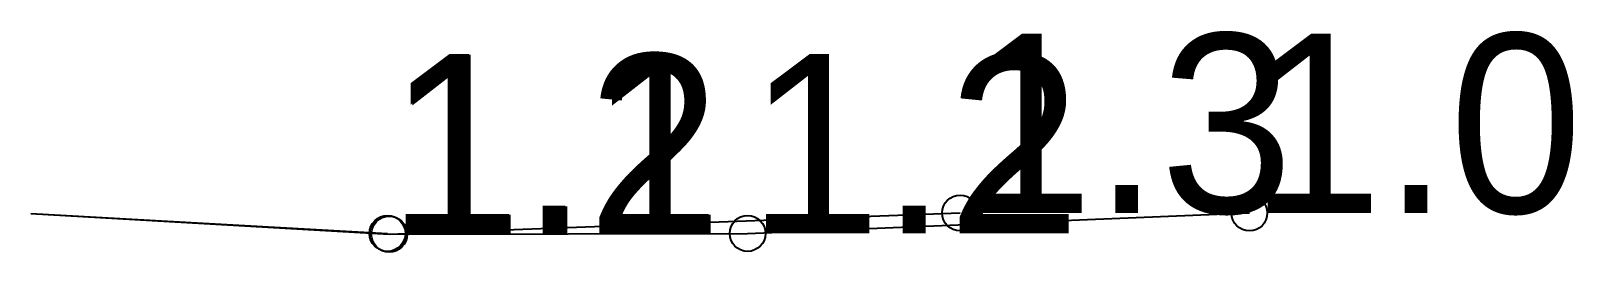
# Model space of a CAD drawing. Header units: millimetres. Extents: x 0 to 8.61, y -0.22 to 1.02.
import ezdxf

# ---------------------------------------------------------------- set-up
doc = ezdxf.new("R2010")
doc.units = ezdxf.units.MM

msp = doc.modelspace()

# ---------------------------------------------------------------- linework, layer by layer
at = {"layer": 'Shots', "color": 1}
for p, q in [((0, 0), (1.99, -0.112)), ((0, 0), (2, -0.116)), ((2, -0.116), (5.186, 0.002)), ((4, -0.112), (6.8, 0.002)), ((2, -0.116), (4, -0.112))]:
    msp.add_line(p, q, dxfattribs=at)
for centre in [(5.186, 0.002), (6.8, 0.002), (1.99, -0.112), (2, -0.116), (4, -0.112)]:
    msp.add_circle(centre, 0.1, dxfattribs=at)

# ---------------------------------------------------------------- texts
at = {"layer": 'Label'}
for s, p in [('1.3', (5.186, 0.002)), ('1.0', (6.8, 0.002)), ('1.2', (1.99, -0.112)), ('1.1', (2, -0.116)), ('1.2', (4, -0.112))]:
    msp.add_text(s, height=1, dxfattribs=at).set_placement(p)

doc.saveas('drawing.dxf')
